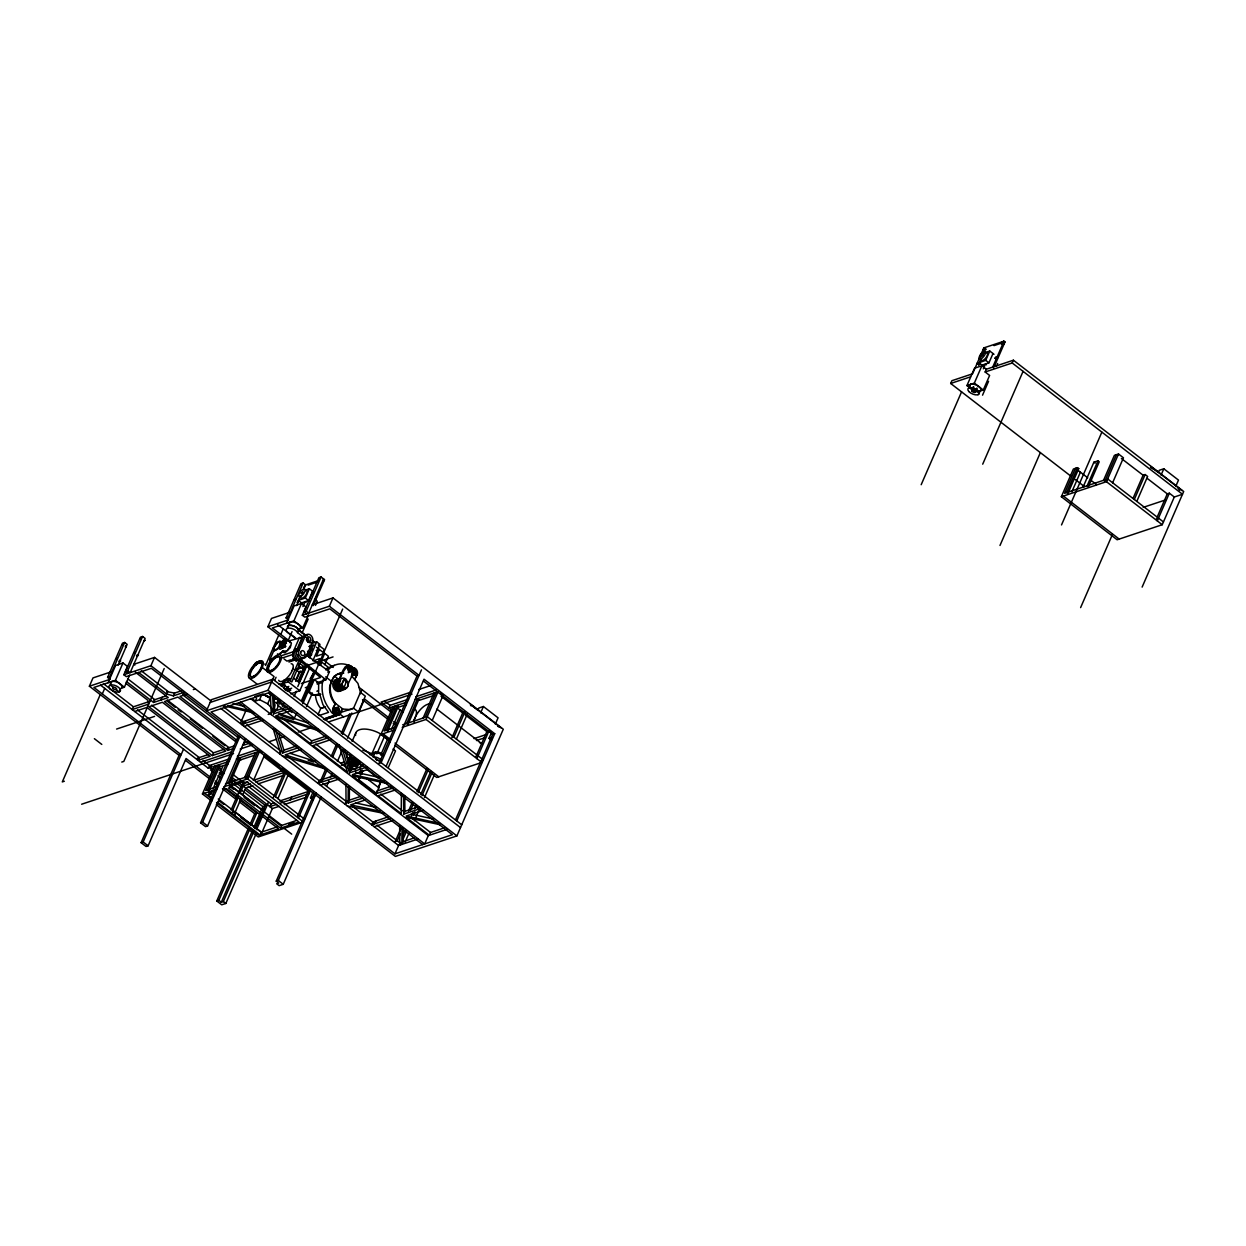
<?xml version="1.0" encoding="UTF-8"?>
<svg xmlns="http://www.w3.org/2000/svg" width="1246" height="1246" viewBox="0 0 1246 1246"><rect width="100%" height="100%" fill="white"/><g stroke="black" fill="none" stroke-linecap="round" stroke-linejoin="round"><path stroke-width="1.5" d="M362.493 798.172L348.117 802.969L348.257 786.491M348.117 802.969L349.332 800.197L349.425 787.379M401.383 793.422L401.228 813.576L378.068 795.727L396.041 789.73M402.006 827.92L401.866 844.414L398.58 845.504L394.966 853.822L211.041 712.011L268.451 692.885L452.376 834.695L394.966 853.822M418.329 838.916L401.866 844.414L403.081 841.642L403.174 828.808M312.372 695.268L318.618 694.302L318.633 682.901L314.304 679.553L309.133 691.468L307.949 691.857L312.372 695.268L320.861 694.302L317.808 695.315M339.379 679.272A5.405 4.205 71.6 0 0 337.915 681.064C341.482 676.89 342.915 662.592 351.403 666.065C357.135 671.968 348.039 680.129 347.774 686.406C344.13 693.165 331.981 690.253 335.127 681.983A5.405 4.205 71.6 0 1 338.71 679.709M345.282 688.602C333.414 686.655 343.211 669.367 348.771 665.395M351.948 764.094L351.138 767.209A3.52 1.667 23.5 0 1 348.631 765.246L352.322 764.078A3.52 1.667 23.5 0 1 354.83 766.041L351.621 767.38L353.039 764.11M350.718 756.073L347.868 762.614L351.699 755.901L349.596 756.992L349.815 758.487M349.269 770.168L356.309 768.299L359.16 761.742M125.846 647.328L126.422 646.472M137.387 656.159L138.493 654.991L137.683 655.474M302.186 593.781C304.429 589.576 298.479 595.713 302.949 592.052M302.809 592.13L301.345 593.875M981.521 356.013L983.343 354.331M983.219 354.425L981.755 356.154M1002.625 344.846L1002.859 341.98L1004.089 342.915L1002.796 344.815L1001.41 343.522L1003.637 341.295M279.883 645.973C284.399 654.68 290.505 628.498 279.883 645.973L282.873 648.278M351.574 675.877L357.96 683.431L360.437 692.387L353.553 708.226L350.36 709.566L341.825 708.99C341.606 717.494 332.62 716.481 329.941 709.706A28.378 22.07 71.6 0 1 322.496 682.356L323.446 679.117M343.771 673.074A19.048 14.812 71.6 0 0 333.305 677.466L329.847 685.425A19.048 14.812 71.6 0 0 332.199 699.691L334.878 703.819M347.774 686.406L347.977 682.434L345.765 679.023A5.405 4.205 71.6 0 0 339.971 680.378L335.127 681.983M356.605 675.363L356.932 674.273A4.828 3.754 71.6 0 1 356.481 675.27L354.627 679.553L357.15 675.052A4.828 3.754 71.6 0 0 356.558 669.787A4.828 3.754 71.6 0 0 352.4 667.716M361.636 774.514L362.711 770.822M387.786 783.609L352.431 775.962L375.591 793.811L376.619 793.468L380.653 782.395M119.04 661.392L119.616 660.255M125.254 646.83L125.846 645.49M303.463 587.738L304.74 585.822M323.259 581.804L323.275 580.511M986.069 349.534L985.321 349.02L984.558 350.78M290.489 645.646L287.312 650.49M308.634 656.922L310.129 653.496L308.432 652.499L309.257 652.234M399.436 845.224L400.636 842.452L398.58 845.504L220.651 708.32M306.5 613.857L304.008 611.942L318.898 577.708L321.094 576.976L324.583 579.67L313.307 605.587L312.31 604.808L332.994 597.909L503.291 729.221L456.893 835.91L395.387 856.423L151.327 668.308L126.329 676.64L123.837 674.74L127.466 666.423L122.98 662.965L115.442 680.316L93.917 687.449L181.106 754.687L179.066 755.372L89.385 686.219L92.998 677.902L112 671.578M100.256 694.598L62.3 781.912L64.356 781.226M89.385 686.219L110.084 679.319L107.608 677.403L122.482 643.185L124.678 642.453L127.154 644.353L118.152 665.099M102.312 693.929L104.726 688.384M124.678 642.453L109.804 676.671L107.608 677.403M108.044 682.777L115.598 665.442L122.98 662.965M129.662 675.067L124.382 687.216L119.912 683.774A6.199 2.944 23.5 0 0 112.856 681.344L111.751 681.546L110.24 685.02L113.246 687.34M125.534 671.438L140.424 637.204L142.605 636.472L145.097 638.388L130.207 672.622L127.731 670.706L125.534 671.438L128.011 673.338M127.731 670.706L142.605 636.472M120.691 688.446L119.18 691.919L116.174 689.599M123.837 674.74L150.906 665.722L154.52 657.405L210.636 700.673M149.691 701.389L133.431 706.809L132.232 709.581L148.476 704.161L147.838 700.268L125.69 683.197M164.192 668.557L123.821 761.399L121.765 762.069M126.438 681.5L153.601 702.464L154.816 699.691L127.637 678.727M160.936 700.018L162.136 697.246M184.221 692.246L173.381 695.86L166.59 694.022L167.789 691.25L141.219 670.769M173.381 695.86L174.58 693.088L181.807 690.689M210.667 777.473L186.075 758.503L148.118 845.8L146.062 846.486L141.109 842.67L179.066 755.372M141.109 842.67L143.15 841.985L183.52 749.142M272.843 679.195L268.03 690.284L206.509 710.781L211.322 699.722L272.843 679.195L461.736 824.805M284.804 639.79L267.874 626.738L271.488 618.421L290.458 612.098M212.272 755.621L225.744 751.12L162.385 702.261L148.913 706.762L212.272 755.621L213.471 752.849L223.579 749.469M100.521 685.144L208.347 768.284L209.546 765.511L229.98 758.689M211.695 801.069L202.444 793.951L214.499 766.228M216.555 765.542L205.699 790.494L216.866 786.771M236.74 742.46L177.913 697.09L164.441 701.591L227.8 750.435L228.999 747.662L167.151 699.972M267.874 626.738L288.558 619.838L286.082 617.923L300.971 583.689L303.167 582.957L305.644 584.872L317.886 580.792M240.774 722.431L246.21 709.955M265.569 665.411L278.746 635.117M211.82 797.783L208.004 794.839L210.06 794.154L211.259 791.381M212.988 788.967L222.723 766.601M257.891 716.715L242.83 721.745L241.631 724.518L260.165 718.335M273.528 651.284L269.93 659.539L270.304 661.984M280.786 634.432L283.2 628.887M303.167 582.957L288.278 617.191L286.082 617.923M242.487 724.222L243.702 721.45M286.533 623.296L294.072 605.945L301.47 603.485L305.94 606.927L302.326 615.244L304.803 617.159L329.816 608.827L417.005 676.064L419.061 675.379L329.38 606.226L302.326 615.244M245.54 738.691L207.584 825.973L205.543 826.643L200.575 822.827L238.531 735.545M244.528 723.537L245.742 720.78M302.56 603.64L298.324 600.385L300.348 595.728M296.626 605.603L299.632 598.687M303.385 590.059L305.644 584.872M200.575 822.827L202.631 822.142L239.808 736.651M252.86 699.193L255.337 701.109L256.536 698.336M298.915 631.348A6.199 2.944 23.5 0 0 293.402 625.897A6.199 2.944 23.5 0 0 287.421 627.408L290.225 622.066L291.33 621.863A6.199 2.944 23.5 0 1 298.401 624.277L302.871 627.735L308.51 614.776M255.337 701.109L259.604 699.676L262.003 694.147L270.366 697.199M289.882 641.441L272.391 627.953L293.931 620.835L301.47 603.485M298.324 600.385L305.317 598.049L309.351 588.751L313.587 592.021M292.062 631.582L287.857 641.238L302.202 637.267L297.093 649.041M302.949 606.553L305.052 601.709L306.049 602.488M228.252 782.971L239.107 758.035L241.226 759.655M312.59 591.243L308.541 600.541L301.548 602.877M229.498 783.936L240.338 758.985M274.65 680.487L276.051 677.279M304.008 611.942L306.204 611.21L321.094 576.976M303.354 637.127L297.545 632.641L298.666 629.651A6.23 2.959 23.5 0 0 294.181 626.193L292.67 625.663A6.23 2.959 23.5 0 0 288.714 625.523M230.557 787.316L229.311 786.366L243.671 781.569L244.917 782.535L246.957 781.849L299.04 822.002L280.584 828.154L228.501 788.002L230.557 787.316L231.756 784.544M271.207 714.643L271.145 713.304A13.737 6.542 23.5 0 0 271.535 708.024L267.688 703.834L270.086 698.29L264.027 694.832M323.571 578.892L308.697 613.125L306.204 611.21M302.124 632.906L308.151 619.044M315.456 605.369L317.263 601.211L314.615 599.17M303.822 657.67A5.155 4.003 71.6 0 1 298.417 657.577A5.155 4.003 71.6 0 1 296.969 650.957L302.996 637.111A5.155 4.003 71.6 0 1 307.497 635.211M294.056 658.932L294.523 657.857L292.28 659.523L294.056 658.932L296.299 661.408M284.104 682.403L284.711 681.017L287.561 680.051M306.454 656.019A5.155 4.003 71.6 0 1 300.94 657.312A5.155 4.003 71.6 0 1 299.024 650.272L305.052 636.426A5.155 4.003 71.6 0 1 310.581 635.133A5.155 4.003 71.6 0 1 312.481 642.157L306.454 656.019L304.413 656.704M274.291 710.578A17.179 8.177 23.5 0 0 276.97 702.853L278.481 699.38A17.179 8.177 23.5 0 1 279.26 704.13M255.508 752.553L244.668 777.504L245.898 778.47M283.761 688.353L285.178 685.098M231.086 809.947L241.163 786.787L250.337 783.718M241.973 785.151L243.172 782.379M290.925 708.071L273.559 713.865L274.759 711.092L274.027 696.436M292.249 670.504L293.199 668.308M225.526 783.89L246.708 776.819L257.564 751.883M287.203 691.374L290.801 690.175L282.437 683.711L288.184 681.811L289.633 678.478L289.835 680.487L291.813 682.014L300.987 660.894M238.562 796.786L232.363 811.053L234.84 812.953L241.039 798.702M240.104 793.235L244.418 783.329L247.985 782.145M285.552 690.268L287.047 686.826M232.177 813.482L233.391 810.71M223.735 786.849L247.549 778.906L259.604 751.198L261.722 752.818M290.193 680.768L299.196 660.084M288.761 686.344L287.312 689.677L291.657 688.228M242.596 795.135L245.696 788.017L252.813 785.634M234.669 815.382L235.868 812.61L261.286 832.219L277.889 826.674M282.312 706.217L283.792 702.822M295.645 680.518L299.258 672.186L302.871 670.987M295.769 681.313L300.255 670.987M253.717 779.965L264.573 755.014M329.38 606.226L332.994 597.909M297.996 681.406L303.666 668.386L305.441 667.794L299.865 663.479L297.95 664.118M305.441 667.794L299.087 682.434L293.495 678.135M309.74 657.935L316.718 641.877L319.973 644.384L312.98 660.442M297.763 686.608L307.513 664.196M294.103 696.592L296.408 691.281M290.63 693.82L299.803 690.767L309.88 667.576M301.516 700.626L314.475 670.846M317.512 663.838L319.801 658.589L313.151 660.91M296.719 712.868L294.445 718.101L277.951 705.376M302.295 701.903L342.666 609.076M256.037 833.979L225.822 903.459L221.726 904.814L216.773 900.998L248.53 827.951M250.072 824.4L254.729 813.7L256.769 813.015L239.871 799.979M302.778 703.756L313.135 679.958L320.534 677.481L299.647 660.567A6.074 4.719 71.6 0 1 293.184 654.228A6.074 4.719 71.6 0 1 298.978 649.104M319.599 665.115L324.692 653.402L328.399 656.268L324.77 664.632M320.518 665.286L321.857 662.218L328.726 667.622L334.349 665.348M299.133 747.475L282.686 752.958L283.901 750.185L278.839 733.863M216.773 900.998L218.813 900.313L249.807 829.057M251.349 825.491L256.769 813.015M218.813 900.313L221.305 902.229L252.346 830.817M253.904 827.251L262.875 806.614L265.943 805.586M306.5 706.638L312.419 693.025M221.305 902.229L223.346 901.543L253.561 832.063M255.103 828.497L261.302 814.245M255.259 828.59L265.336 805.43L267.392 804.745M256.536 829.696L268.591 801.972M273.372 797.378L284.213 772.427L263.965 756.82M274.494 802.751L271.067 803.888L269.868 806.66L276.705 804.371M318.633 682.901L316.842 682.824L325.891 679.802L329.442 671.656L305.893 654.695M275.413 796.692L286.269 771.741L255.695 781.943M217.629 802.268L260.087 834.991L261.286 832.219L218.268 799.06M261.504 833.512L272.344 808.561L279.182 806.287M277.905 798.608L288.745 773.657L286.689 774.342L308.401 791.07L310.441 790.385L281.923 768.408M318.073 714.565L320.689 708.538L325.455 706.949M319.755 731.091L276.114 717.12L310.55 743.675L311.749 740.903L326.374 736.028M290.365 799.823L291.58 797.051M280.584 828.154L281.783 825.382L296.548 820.46M340.625 713.055A4.828 3.754 71.6 0 1 335.454 714.254A4.828 3.754 71.6 0 1 333.663 707.681L335.517 703.398L342.541 708.803L339.956 713.273A4.828 3.754 71.6 0 1 334.785 714.488A4.828 3.754 71.6 0 1 332.994 707.899L335.517 703.398A18.877 14.672 71.6 0 1 340.454 673.167M348.273 672.762L349.519 669.896A4.828 3.754 71.6 0 1 350.827 668.308M348.942 672.529L350.188 669.678A4.828 3.754 71.6 0 1 350.733 668.759M344.426 686.764L346.201 681.905A3.52 2.741 71.6 0 0 343.662 679.958L341.529 684.864A3.52 2.741 71.6 0 0 344.067 686.826L344.067 686.624A3.333 2.585 71.6 0 1 341.669 684.77L343.694 680.114A3.333 2.585 71.6 0 1 346.092 681.967M297.545 816.021L308.401 791.07M298.386 818.108L310.441 790.385M312.995 799.761L310.519 797.845L312.917 792.3M334.38 775.495L319.147 780.588L317.948 783.36L336.7 777.099M318.82 783.064L320.02 780.292M276.238 881.156L314.179 793.889L316.235 793.204L278.294 880.47L276.238 881.156L278.715 883.071L276.674 883.757L279.151 885.672L283.247 884.302L321.188 797.019M320.362 781.398L325.782 768.922M331.202 756.447L336.622 743.987M341.279 733.287L349.799 713.693M320.861 782.379L322.06 779.607M322.403 780.712L327.059 770.028M332.48 757.552L337.9 745.077M342.557 734.392L351.839 713.008M360.187 693.804L362.01 689.645M326.592 786.319L328.913 780.977M330.47 777.411L332.012 773.844M337.432 761.384L342.089 750.684M347.509 738.208L364.548 699.022L389.141 717.976M352.12 741.354L355.764 732.991M349.596 756.992L347.946 760.776L350.001 756.447M348.849 762.459L350.017 762.505L352.151 757.599M350.017 762.505L351.31 762.77L353.443 757.864M351.31 762.77L352.634 763.222L354.767 758.316M349.783 770.402L351.808 765.729M367.181 766.929L349.581 772.8L350.78 770.028L344.862 750.326M356.777 767.038L353.895 763.86L356.029 758.939M355.001 764.608L357.135 759.686M355.889 765.418L358.038 760.512M356.247 765.901L358.381 760.995M356.496 766.259L358.63 761.337M356.714 767.738L359.564 761.197M345.687 803.779L346.886 801.007L344.831 804.075L347.26 800.898M359.315 773.766L360.857 770.215M408.47 699.208L390.076 705.329L388.877 708.102L406.196 702.339M359.393 777.629L358.194 780.401L360.421 777.286M360.406 774.919L362.446 770.246M362.788 750.201A18.877 8.987 23.5 0 1 371.822 753.939L380.591 733.894M388.627 740.404L380.933 734.455L392.988 706.747M395.029 706.061L384.189 730.997L395.356 727.275M383.145 755.216A4.828 2.29 23.5 0 0 375.42 752.023L373.224 757.116A4.828 2.29 23.5 0 1 378.036 757.895A4.828 2.29 23.5 0 1 381.214 761.026M386.229 730.312L397.085 705.376L398.315 706.326L387.475 731.277M376.868 753.892L384.453 736.448L380.544 733.863A18.877 8.987 23.5 0 0 355.593 735.436M391.462 729.486L399.997 709.877M380.746 754.967L387.568 739.267L384.453 736.448M417.005 676.064L379.049 763.346L381.105 762.661L421.475 669.834M386.073 766.477L424.014 679.195L494.724 733.707L456.768 820.989M378.488 786.771L380.513 782.114M388.238 767.692L395.512 750.949L393.082 749.064M408.75 722.664L418.827 699.489M387.927 817.002L372.897 822.017L371.697 824.79L390.2 818.622M372.57 824.509L373.769 821.737M374.594 823.824L375.809 821.052M423.142 718.023L433.982 693.072M436.038 692.387L425.198 717.338L402.645 724.845M402.224 727.368L426.039 719.425L438.094 691.701L414.856 699.458M432.206 720.468L443.046 695.533L440.212 693.337M421.023 808.343L403.688 814.121L404.888 811.348L404.779 795.992M400.667 829.042L395.247 841.517L397.303 840.832L400.402 833.699M408.423 811.224L412.286 802.315M416.943 791.631L427.004 768.471M410.464 810.539L413.563 803.421M418.204 792.721L428.281 769.561M402.879 835.599L405.215 830.241M411.429 815.959L412.971 812.392M414.529 808.825L416.086 805.243M420.743 794.543L430.836 771.321M403.377 838.496L406.476 831.362M413.454 815.336L414.996 811.769M421.973 795.742L432.035 772.582M405.09 842.187L408.953 833.278M414.373 820.803L419.03 810.118M424.45 797.642L434.511 774.482M451.846 737.897L462.702 712.946L464.742 712.26L453.902 737.211M456.379 739.112L467.219 714.176M480.645 712.837L483.401 706.498L498.073 717.821L495.316 724.16M447.298 829.26L428.297 835.599L424.684 843.916L240.774 702.105M444.915 827.687L430.54 832.468L429.34 835.241L406.18 817.392L439.667 824.634M476.034 756.54L486.875 731.589L488.93 730.904L491.407 732.819L488.993 738.364L491.469 740.264M476.875 758.627L488.93 730.904M455.491 819.884L492.668 734.392L494.724 733.707M1070.781 476.081L950.682 383.472L951.897 380.7L972.581 373.8L983.857 347.883L1003.98 341.186L1004.992 341.949L994.464 366.137M921.183 484.71L961.569 391.851M971.413 389.032L966.943 385.575L974.481 368.24L981.879 365.763L986.349 369.221L1013.403 360.203L1183.7 491.5L1142.13 587.1M984.2 347.774C981.038 352.665 987.548 347.447 983.997 348.241M982.969 365.935C973.017 357.088 978.203 371.604 980.758 358.007M969.123 387.818L970.634 384.344L971.74 384.142A6.199 2.944 23.5 0 1 978.811 386.556L983.281 390.014L989.62 375.435L985.15 371.993L986.349 369.221M966.943 385.575L974.341 383.114L981.879 365.763M972.129 390.123L973.64 386.665M978.78 362.773L985.726 360.328L989.76 351.029L993.997 354.3M973.593 391.26L974.559 389.048M983.359 368.832L985.461 363.988L986.458 364.767M975.073 392.397L976.584 388.923M981.957 365.156L988.95 362.82L993 353.521M978.079 394.702L980.384 390.808A6.199 2.944 23.5 0 0 978.811 386.556L974.341 383.114M1003.98 341.186L992.719 367.087L993.716 367.866M982.533 395.184L988.561 381.323M996.473 366.262L997.672 363.489M985.15 371.993L1012.204 362.975L1013.403 360.203M982.705 464.182L1023.075 371.355M999.993 545.468L1040.363 452.61M1012.204 362.975L1182.501 494.273L1174.293 497.014L1162.238 524.722L1117.132 539.767L1061.343 496.733L1073.382 469.026L1077.494 467.655L1078.725 468.605L1067.884 493.556M1066.638 492.606L1077.494 467.655M1071.872 491.765L1080.407 472.156M1061.514 524.94L1101.869 432.113M1083.039 487.139L1093.895 462.188L1097.991 460.818L1099.237 461.783L1088.381 486.719L1087.151 485.769L1097.991 460.818M1087.711 477.794L1075.438 468.34L1064.598 493.291L1105.607 479.617L1116.447 454.665L1118.503 453.996L1123.456 457.812L1112.616 482.763M1061.343 496.733L1106.448 481.704L1118.503 453.996M1080.609 607.612L1112.444 534.425M1133.035 498.384L1143.112 475.224L1145.152 474.539L1147.628 476.455L1136.788 501.406M1134.312 499.49L1145.152 474.539M1161.054 475.115L1163.811 468.776L1178.482 480.099L1175.726 486.438M1157.207 517.028L1167.284 493.868L1169.34 493.182L1174.293 497.014M1157.285 520.906L1169.34 493.182M282.437 683.711L283.901 680.394L289.633 678.478M360.032 768.361L361.293 765.48L363.178 764.888M280.739 643.995L285.225 647.453M310.332 651.035L309.631 652.094M137.481 654.726L136.546 655.614M298.277 601.133L297.514 602.13M979.543 364.455L979.558 363.396L978.702 365.358M996.115 358.708L997.703 357.571L996.115 359.471M342.93 688.01L342.307 689.038L347.151 687.418M338.772 714.955L324.583 719.69L325.891 718.101M316.873 596.195L315.845 597.223M375.653 759.375L377.725 759.935L376.806 760.418M282.172 651.674L282.951 650.724M307.653 655.443L311.889 649.82L310.176 645.21M297.825 601.584L297.093 602.394M316.671 596.725L317.216 595.183M1002.672 343.32L1001.488 344.021M1002.812 343.507L1004.089 342.915M325.782 669.896L328.726 667.622M310.363 649.711L313.883 644.883L308.915 646.534M281.331 652.499L279.743 653.48M309.351 652.374L308.401 652.686M298.059 629.168A6.199 2.944 23.5 0 0 299.165 628.965L299.975 628.529A6.199 2.944 23.5 0 0 298.401 624.277L293.931 620.835M286.487 651.097L284.306 650.957M325.891 679.802L301.283 660.022A6.074 4.719 71.6 0 1 294.913 654.462A6.074 4.719 71.6 0 1 299.336 648.231M345.921 666.408L349.643 665.333M340.438 690.222L341.466 689.786M340.874 763.191L344.145 761.851M341.311 765.293L346.232 763.284M994.012 345.609L1004.992 341.949M982.767 353.366L989.76 351.029M308.105 585.153L317.263 582.116M305.862 589.919L309.351 588.751M950.682 383.472L970.525 376.853M154.52 657.405L133.82 664.305L134.833 665.068M977.113 392.069L983.281 390.014M121.921 688.041L124.382 687.216M299.165 628.965L302.871 627.735M302.996 637.111L305.052 636.426M310.441 642.843L312.481 642.157M166.762 691.592L174.58 693.088M311.531 643.606L316.718 641.877M254.542 664.367L256.178 663.822M293.667 651.331L295.302 650.786M274.93 657.872L269.93 659.539L271.472 660.707M281.596 655.645L293.262 651.767L299.523 637.345L301.049 638.528M296.969 650.957L299.024 650.272M153.788 700.018L165.796 696.016M282.686 657.857L293.277 654.321M153.601 702.464L168.257 697.573L135.051 671.968M193.317 689.583L195.373 688.898M316.266 650.459L319.334 649.446L316.406 656.159L324.692 653.402M134.708 711.497L146.857 707.448L210.216 756.291L198.067 760.356L199.267 757.584L137.418 709.893M186.916 694.1L179.969 696.405L237.285 740.607M290.38 659.959L286.907 661.112L284.088 658.947M289.82 660.863L292.296 660.037M288.947 662.031L296.283 659.586M300.13 660.364L301.766 659.819M116.594 729.05L154.582 716.388M295.068 669.569L333.056 656.907M303.214 667.28L296.018 669.678L299.258 672.186M320.689 662.607L321.857 662.218M309.615 669.055L311.251 668.51M210.138 702.464L271.644 681.967L460.522 827.609M326.841 668.308L327.994 667.918M279.197 684.443L282.873 683.213M313.525 673.027L310.083 678.914L311.111 678.572M280.817 685.689L284.477 684.459M254.791 696.545L260.196 694.738M327.791 672.217L329.442 671.656M345.235 666.999L347.291 666.33M344.753 667.825L346.793 667.14M301.33 683.571L310.519 680.503M284.54 689.49L287.483 688.493M305.286 687.73L308.821 686.546M317.216 684.116L322.496 682.356M351.356 676.36L351.964 674.958A2.944 2.29 71.6 0 0 355.235 673.899A2.944 2.29 71.6 0 0 353.443 669.881M334.769 683.229L339.613 681.609M334.691 684.584L339.535 682.964M316.858 691.219L318.041 690.814M334.925 685.954L339.769 684.35M335.423 687.278L340.267 685.658M335.735 687.761L340.579 686.141M318.618 694.302L319.646 693.96L322.932 704.644L328.539 712.369L319.007 715.547M336.186 688.431L341.03 686.826M337.121 689.365L341.965 687.745M274.759 711.092L286.923 707.027M338.196 690.004L343.039 688.384M339.333 690.284L346.295 688.181M244.107 726.418L262.859 720.172M291.58 710.594L275.74 715.874L317.979 729.253M324.209 707.167L320.658 708.351A18.877 14.672 71.6 0 1 315.44 694.832M338.118 706.825L337.51 708.211M197.211 758.269L207.957 754.687M226.943 748.348L234.061 745.98M248.001 741.339L244.528 742.491L243.328 745.264L250.275 742.943M340.345 712.619L353.553 708.226L358.427 711.98L365.312 696.14L360.437 692.387M227.8 750.435L232.846 748.753M327.667 717.509L332.994 715.734M323.446 719.285L335.875 715.142M325.331 719.02L339.535 714.285M324.458 719.534L336.872 715.406M1076.684 469.29L1078.725 468.605M200.544 762.256L231.304 752.008M252.44 744.968L240.198 749.048M409.778 692.527L381.074 702.09L390.995 709.737L393.736 708.834M430.914 685.471L418.672 689.552M81.629 804.231L233.547 753.596M269.183 741.713L276.441 739.299M280.07 738.099L283.699 736.884M298.215 732.041L312.73 727.212M329.053 721.761L412.021 694.115M237.332 756.244L257.564 749.5M415.821 696.763L436.038 690.019M208.347 768.284L229.529 761.213M236.366 758.939L259.604 751.198M227.893 764.094L218.673 767.178L221.508 769.374L219.452 770.059L224.062 773.61M238.484 760.574L254.137 755.356M406.367 704.613L397.147 707.681L402.91 712.136M434.465 695.252L419.7 700.174L417.581 698.539L406.741 723.49L407.972 724.44M283.901 750.185L296.688 745.933M310.55 743.675L328.819 737.585M282.266 755.839L325.377 768.938M301.625 749.391L285.178 754.874L325.19 767.676M331.296 739.485L313.026 745.591L347.478 772.131L339.037 744.921M1163.811 468.776L1159.247 470.303L1158.297 472.499L1154.606 469.664M202.444 793.951L216.742 789.185M380.933 734.455L395.231 729.689M214.203 791.397L208.814 793.188L210.06 794.154M253.327 780.354L281.861 770.853M483.401 706.498L478.853 708.008L477.888 710.22L472.982 706.435M258.171 783.859L283.122 775.526M372.258 753.082L375.42 752.023M371.869 753.986L375.03 752.927A4.828 2.29 23.5 0 1 382.756 756.12M350.78 770.028L363.1 765.916M1143.189 507.371L1165.415 499.973M320.424 785.26L338.928 779.093M368.022 769.389L352.416 774.591L384.189 781.616M279.618 801.038L308.665 791.35M264.557 808.42L261.66 809.386L231.538 786.164M280.116 803.234L309.164 793.562M473.978 738.629L485.94 734.642M284.306 804.573L306.516 797.175M476.455 740.545L485.005 737.694M310.519 797.845L314.615 796.474M488.993 738.364L491.734 737.445M1156.444 518.819L1158.484 518.134M349.332 800.197L360.11 796.599M376.79 791.039L391.166 786.242M375.591 793.811L393.549 787.815M288.838 824.4L293.963 822.687M260.087 834.991L278.528 828.839L226.461 788.687L224.405 789.372L223.174 788.407M347.307 805.991L384.048 813.42M364.985 800.088L350.609 804.885L380.373 811.317M301.563 822.531L258.249 836.969L216.306 804.636M404.888 811.348L418.749 806.723M374.174 826.705L392.677 820.538M423.5 810.258L406.165 816.037L439.807 823.466M403.081 841.642L413.859 838.044M369.813 754.702L375.03 752.958M360.25 762.63L358.396 763.253L361.293 765.48M268.217 714.441L271.176 713.242L270.32 692.542M348.802 765.153L354.83 766.321M355.531 802.922L375.996 807.346M355.499 772.24L379.796 777.597M411.118 814.09L433.546 819.043M232.893 703.725L244.123 706.311M227.94 705.625L250.399 710.827M224.031 705.89L253.997 712.93M347.603 666.018L348.491 666.252M273.606 698.072L276.846 698.944M273.715 701.965L276.97 702.853M278.777 713.678L308.167 722.992M308.214 760.34L313.727 762.085M280.942 715.515L293.682 719.581M290.022 753.269L315.472 761.415M262.844 694.24L264.37 694.754A6.23 2.959 23.5 0 1 268.155 697.262M259.604 699.676L267.688 703.834M352.992 764.328L352.618 764.203A3.333 1.589 23.5 0 1 351.138 763.362M352.634 763.222L353.895 763.86M296.252 660.069L293.635 657.686A2.57 2.009 71.6 0 1 292.779 654.664L293.012 654.119A2.57 2.009 71.6 0 1 293.355 653.698M353.864 668.23L349.176 665.489A28.378 22.07 71.6 0 0 327.651 670.504M264.728 664.04L264.946 664.211A2.57 2.009 71.6 0 1 265.367 664.71M1002.672 342.011L1004.074 343.304M1002.469 342.12L1003.996 343.553M1002.251 342.276L1003.248 343.055M1002.018 342.494L1003.855 343.818M1001.815 342.743L1003.669 344.098M1001.628 343.008L1003.466 344.348M1001.488 343.273L1003.232 344.55M1001.41 343.522L1003.014 344.721M1001.379 343.756L1002.796 344.815M1150.697 466.409L1182.033 490.566M985.757 348.771L984.091 348.459L984.558 350.033M1117.693 455.631L1116.447 454.665L1114.391 455.351L1103.551 480.302L1104.797 481.252M1121.4 458.497L1143.112 475.224M1147.036 478.262L1167.284 493.868M985.726 360.328L988.95 362.82M1093.895 462.188L1095.141 463.138M1107.647 478.931L1163.453 521.949M1105.607 479.617L1106.837 480.567M1106.448 481.704L1162.238 524.722M1090.624 480.053L1096.48 484.554M1075.345 479.601L1084.472 486.625M1063.383 496.064L1119.188 539.082M322.574 580.496L323.586 581.275M470.287 704.13L501.624 728.287M423.5 681.064L492.668 734.392M440.991 696.218L462.702 712.946M465.179 714.861L486.875 731.589M305.317 598.049L309.553 601.32M436.894 709.114L480.909 743.052M427.238 716.652L483.043 759.671M426.039 719.425L481.828 762.443L436.723 777.473L394.795 745.155M298.76 629.869L306.251 635.647M312.263 640.288L315.254 642.593M318.26 644.914L324.256 649.54L323.057 652.312L316.437 647.204M298.137 629.837L304.787 634.946M306.267 639.354L309.164 641.597M306.485 640.569L309.335 642.765M384.874 701.327L390.076 705.329M309.491 646.69L311.936 648.574M295.754 638.045L291.034 634.572A6.23 2.959 23.5 0 1 286.549 631.099L286.206 630.196A6.23 2.959 23.5 0 1 291.455 628.436L292.981 628.965A6.23 2.959 23.5 0 1 297.467 632.423L297.545 632.641M277.609 624.573L295.333 638.232M324.116 660.442L333.212 667.451M358.973 687.309L391.119 712.105M307.528 651.222L309.974 653.091M308.603 652.156L311.562 654.711M308.432 652.499L311.593 654.898M306.547 654.306L309.584 656.642M393.752 721.543L396.835 723.91M334.333 676.017L340.672 680.892M362.508 699.707L388.627 719.845M393.238 723.396L396.321 725.779M283.496 640.818L286.471 643.123M283.076 641.129L286.066 643.434M282.235 641.955L285.225 644.244M281.456 642.905L285.941 646.363M325.627 676.843L331.109 681.079M280.194 645.116L283.185 647.422M298.464 665.582L304.351 670.114M382.974 733.769L390.512 739.594M395.044 743.083L438.779 776.803M338.694 713.179L343.569 716.933M309.133 691.468L313.556 694.863M288.184 681.811L299.803 690.767M283.901 680.394L284.711 681.017M262.252 667.467L274.058 676.578A10.731 4.423 -52.4 0 1 271.317 681.188M268.03 690.284L456.893 835.91M249.387 678.182L256.754 683.867M366.651 769.343L378.052 778.127M278.855 702.386L286.128 707.977M289.025 710.22L291.938 712.463M354.378 768.829L355.624 769.794M365.981 777.862L379.033 787.924M281.798 717.805L311.749 740.903M315.736 743.971L347.182 768.206M380.715 794.06L402.427 810.803M411.725 817.968L430.54 832.468M359.206 780.058L376.619 793.468M250.477 698.492L428.297 835.599M238.734 702.791L422.643 844.601M223.346 706.716L242.83 721.745M246.801 724.798L280.989 751.167L279.789 753.939L280.661 753.643L273.123 728.567M286.471 755.388L319.147 780.588M322.87 783.454L346.03 801.303M351.559 805.57L372.897 822.017M376.899 825.101L399.779 842.748M150.906 665.722L207.241 709.161M266.021 756.135L279.026 766.165M182.679 694.801L238.5 737.834M138.54 672.404L166.59 694.022M167.634 701.482L175.172 707.292M178.194 709.628L181.215 711.949M190.264 718.926L202.335 728.24M212.895 736.37L224.965 745.684M248.764 776.133L304.554 819.167M246.708 776.819L247.954 777.784M247.549 778.906L303.354 821.939M151.623 705.158L213.471 752.849M232.94 774.482L244.418 783.329M248.343 786.351L271.067 803.888M231.74 777.255L236.117 780.635M239.045 782.893L272.344 808.561M231.74 779.529L234.809 781.896M236.086 782.877L241.163 786.787M245.088 789.808L265.336 805.43M211.664 764.873L210.403 767.598L212.505 769.234L210.465 769.903L213.471 772.24M103.387 683.649L133.431 706.809M203.051 760.496L209.546 765.511M219.203 772.941L222.209 775.261M229.747 781.071L262.875 806.614M217.988 775.713L221.009 778.034M229.716 785.229L281.783 825.382M230.479 786.942L233.516 789.294M244.123 797.471L254.729 805.648M268.357 816.161L280.49 825.506M283.387 827.749L291.689 834.15M215.278 781.024L218.346 783.391M224.498 788.142L236.787 797.611M185.561 760.372L210.153 779.342M214.764 782.893L217.832 785.26M222.442 788.811L236.273 799.48M239.357 801.848L254.729 813.7M209.203 792.067L213.736 795.555M219.343 801.007L223.688 804.355M240.634 817.423L250.758 825.226M204.5 793.266L212.038 799.075M216.555 802.564L260.289 836.284M202.631 822.142L207.584 825.973M278.294 880.47L283.247 884.302M94.369 738.676L101.798 744.423M223.346 901.543L225.822 903.459M143.15 841.985L148.118 845.8M115.442 680.316L119.912 683.774A6.199 2.944 23.5 0 1 121.501 688.01M347.868 762.614L350.235 764.468M354.814 668.791L356.34 670.66M387.599 739.299L389.764 742.211M277.5 653.87L279.291 654.508L283.34 651.051L283.481 651.938A5.498 2.258 -52.4 0 0 285.256 652.546L290.209 647.733L291.393 643.138A5.498 2.258 -52.4 0 0 289.602 642.531M275.382 729.377L282.686 752.958M342.588 749.516L349.581 772.8M272.625 695.548L273.559 713.865M403.548 794.917L403.688 814.121M399.655 825.896L399.795 845.1M345.921 784.466L346.045 803.67M289.259 624.853A6.199 2.944 23.5 0 1 290.225 622.066M305.566 590.588A4.688 1.931 -52.4 0 1 306.843 593.112A4.688 1.931 -52.4 0 1 302.794 597.924A4.688 1.931 -52.4 0 1 300.8 596.242M973.889 388.207A2.04 0.966 23.5 0 1 973.375 386.805M976.895 388.004A2.04 0.966 23.5 0 1 976.989 388.581M979.574 391.244A6.199 2.944 23.5 0 1 975.649 391.104M972.69 389.873A6.199 2.944 23.5 0 1 970.634 384.344M985.197 353.241A4.688 1.931 -52.4 0 1 987.455 354.767A4.688 1.931 -52.4 0 1 983.468 360.063A4.688 1.931 -52.4 0 1 981.209 358.521M110.442 683.431A6.199 2.944 23.5 0 1 111.751 681.546M1150.447 467.702A2.009 0.95 23.5 0 1 1150.93 467.795M1151.88 468.185A2.009 0.95 23.5 0 1 1152.862 469.072M1178.062 488.51A2.009 0.95 23.5 0 1 1178.95 489.008M1179.277 489.304A2.009 0.95 23.5 0 1 1179.464 490.379M470.521 705.501A2.009 0.95 23.5 0 1 471.471 705.906M497.652 726.216A2.009 0.95 23.5 0 1 498.867 727.025M336.202 713.086A2.601 2.009 71.6 0 1 334.629 711.139M334.551 709.831A2.601 2.009 71.6 0 1 334.722 709.239L335.034 708.74A2.601 2.009 71.6 0 1 335.922 708.18M336.996 708.289A2.601 2.009 71.6 0 1 338.32 709.597M338.071 674.117A19.048 14.812 71.6 0 1 340.703 674.102M352.213 674.771A2.601 2.009 71.6 0 0 354.705 674.616L355.094 672.217A2.601 2.009 71.6 0 0 352.976 670.146M355.593 768.673A5.405 2.57 23.5 0 1 349.565 767.427M341.482 690.066A6.214 4.828 71.6 0 1 332.994 686.53A6.214 4.828 71.6 0 1 338.647 679.693M343.694 688.384A6.214 4.828 71.6 0 1 337.432 690.222A6.214 4.828 71.6 0 1 334.411 682.387A6.214 4.828 71.6 0 1 340.158 679.179M336.031 713.304A2.944 2.29 71.6 0 1 334.52 711.824M334.691 708.398A2.944 2.29 71.6 0 1 336.311 707.712M336.918 707.868A2.944 2.29 71.6 0 1 338.429 709.348M352.338 669.756A2.944 2.29 71.6 0 1 355.624 671.127A2.944 2.29 71.6 0 1 354.985 674.958A2.944 2.29 71.6 0 1 351.715 673.603M351.73 667.934A4.828 3.754 71.6 0 1 356.216 670.55M280.475 701.358A17.179 8.177 23.5 0 1 279.229 703.133M350.422 755.73A6.214 2.959 23.5 0 1 350.079 754.827M376.401 753.285A2.944 1.402 23.5 0 1 378.644 753.145M380.653 754.126A2.944 1.402 23.5 0 1 381.151 754.562M347.883 758.284A18.877 8.987 23.5 0 1 347.027 753.067M347.167 667.731A2.57 2.009 71.6 0 1 349.41 672.139M274.354 668.993A8.613 3.536 -52.4 0 1 268.466 668.323A8.613 3.536 -52.4 0 1 275.491 657.888A8.613 3.536 -52.4 0 1 280.148 660.38M278.59 663.978A8.613 3.536 -52.4 0 1 275.896 667.529M291.128 663.729A10.731 4.423 -52.4 0 1 289.508 675.13A10.731 4.423 -52.4 0 1 278.637 680.285M256.178 675.052A8.613 3.536 -52.4 0 1 250.353 673.884A8.613 3.536 -52.4 0 1 258.296 663.355A8.613 3.536 -52.4 0 1 261.349 668.183M260.398 670.037A8.613 3.536 -52.4 0 1 259.152 671.89M306.033 637.485A2.57 2.009 71.6 0 1 307.871 642.251M268.747 692.947A13.737 6.542 23.5 0 1 271.597 694.832M273.886 696.903A13.737 6.542 23.5 0 1 275.459 699.022M273.995 702.479A13.737 6.557 23.3 0 1 273.59 707.697M255.788 665.208A6.074 4.719 71.6 0 1 260.227 661.268M261.489 661.595A6.074 4.719 71.6 0 1 262.704 662.296M254.137 665.753A6.074 4.719 71.6 0 1 259.853 662.14M298.308 655.832A2.648 2.056 71.6 0 1 297.685 654.633M414.015 722.259A12.974 5.342 -52.4 0 1 420.743 709.208A12.974 5.342 -52.4 0 1 430.82 704.426M479.492 742.632A12.974 5.342 -52.4 0 1 481.797 744.189M413.921 709.176A12.974 5.342 -52.4 0 1 413.812 720.172M336.529 710.158C337.51 713.678 338.756 708.008 336.529 710.158M352.384 672.373C353.319 675.877 354.674 670.27 352.384 672.373M115.987 659.305L117.077 658.277L116.049 659.134M119.476 661.984L120.566 660.956L119.476 661.984M122.373 644.634L123.463 643.606L122.373 644.634M133.929 653.325L135.02 652.297L133.929 653.325M140.3 638.668L141.39 637.64L140.362 638.497M143.788 641.347L144.879 640.319L143.788 641.347M294.477 599.809L295.614 598.859L294.477 599.809M300.847 585.153L301.937 584.125L300.847 585.153M312.403 593.844L313.494 592.816L312.403 593.844M318.774 579.172L319.926 578.222L318.774 579.172M995.024 358.194L996.613 356.683L995.024 358.194M273.092 648.481L273.995 651.191L278.87 647.593L278.995 648.481A5.498 2.258 -52.4 0 0 280.771 649.088L284.851 645.599L286.938 639.728A5.498 2.258 -52.4 0 0 282.11 641.285L281.035 642.578L279.961 640.974L277.126 642.344L273.092 648.481M273.902 647.982C278.45 656.689 284.54 630.445 273.902 647.982M339.317 711.31L339.146 711.902A2.601 2.009 71.6 0 1 336.358 712.556A2.601 2.009 71.6 0 1 335.392 709.021L335.688 708.522A2.601 2.009 71.6 0 1 339.317 711.31M218.595 764.857L207.755 789.808L209.001 790.758L219.841 765.823L218.595 764.857M301.08 596.258A4.688 1.931 -52.4 0 0 305.083 589.514A4.688 1.931 -52.4 0 0 299.679 592.769A4.688 1.931 -52.4 0 0 301.08 596.258M972.051 391.353A2.04 0.966 23.5 0 0 975.338 392.256A2.04 0.966 23.5 0 0 973.422 390.169A2.04 0.966 23.5 0 0 972.051 391.353M968.874 391.556A6.199 2.944 23.5 0 0 978.873 394.266A6.199 2.944 23.5 0 0 973.048 387.958A6.199 2.944 23.5 0 0 968.874 391.556M981.49 358.536A4.688 1.931 -52.4 0 0 985.493 351.808A4.688 1.931 -52.4 0 0 980.088 355.048A4.688 1.931 -52.4 0 0 981.49 358.536M109.991 688.758A6.199 2.944 23.5 0 0 119.99 691.483A6.199 2.944 23.5 0 0 114.165 685.16A6.199 2.944 23.5 0 0 109.991 688.758M113.152 688.555A2.04 0.966 23.5 0 0 116.439 689.459A2.04 0.966 23.5 0 0 114.539 687.371A2.04 0.966 23.5 0 0 113.152 688.555M300.707 652.297A2.57 2.009 71.6 0 0 303.417 655.63A2.57 2.009 71.6 0 0 304.102 651.518A2.57 2.009 71.6 0 0 300.707 652.297M334.831 709.395A2.944 2.29 71.6 0 0 337.915 713.195A2.944 2.29 71.6 0 0 338.694 708.507A2.944 2.29 71.6 0 0 334.831 709.395M347.868 668.681A2.57 2.009 71.6 0 0 350.578 672.015A2.57 2.009 71.6 0 0 351.247 667.887A2.57 2.009 71.6 0 0 347.868 668.681M253.873 677.419A10.731 4.423 -52.4 0 0 263.046 661.969A10.731 4.423 -52.4 0 0 250.633 669.429A10.731 4.423 -52.4 0 0 253.873 677.419M272.438 669.803A8.613 3.536 -52.4 0 0 279.805 657.421A8.613 3.536 -52.4 0 0 269.852 663.402A8.613 3.536 -52.4 0 0 272.438 669.803M272.049 671.36A10.731 4.423 -52.4 0 0 281.222 655.91A10.731 4.423 -52.4 0 0 268.825 663.37A10.731 4.423 -52.4 0 0 272.049 671.36M254.262 675.877A8.613 3.536 -52.4 0 0 261.613 663.479A8.613 3.536 -52.4 0 0 251.661 669.46A8.613 3.536 -52.4 0 0 254.262 675.877M306.734 638.435A2.57 2.009 71.6 0 0 309.444 641.768A2.57 2.009 71.6 0 0 310.114 637.656A2.57 2.009 71.6 0 0 306.734 638.435"/></g></svg>
